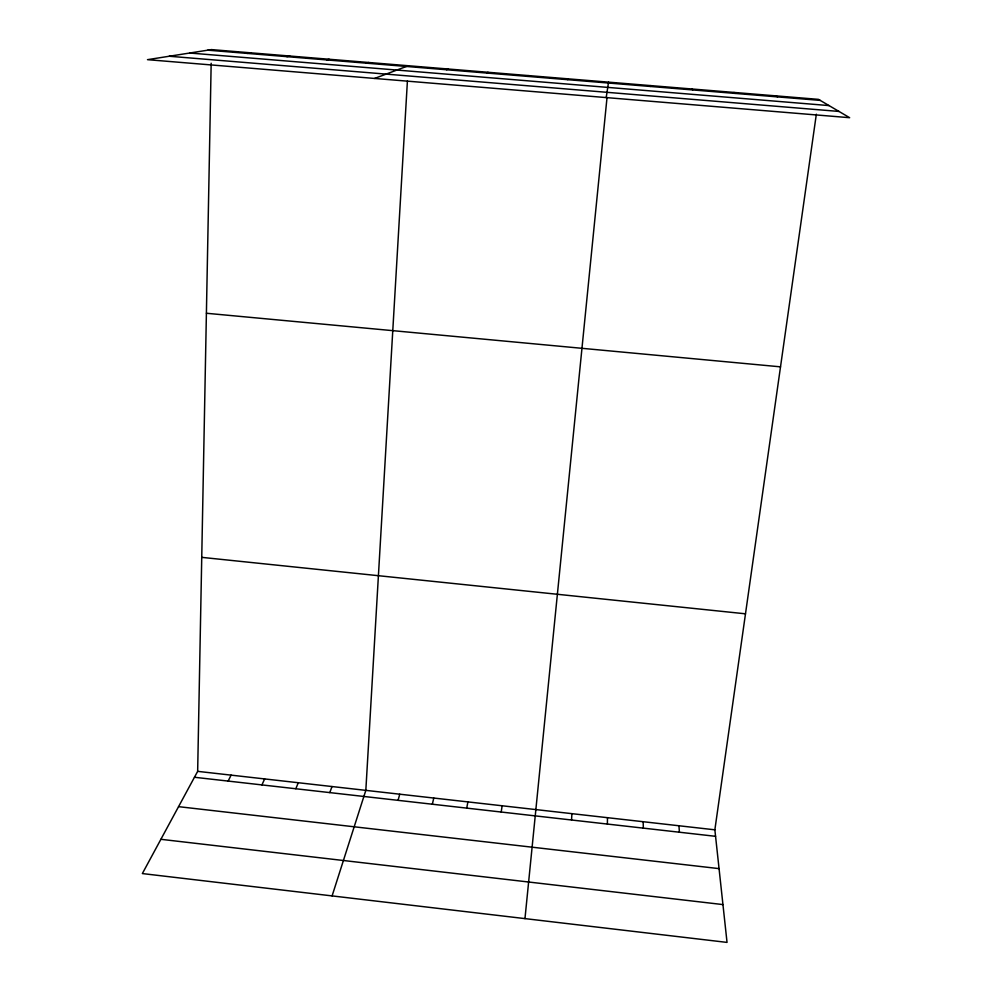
<?xml version="1.0" encoding="UTF-8"?>
<svg xmlns="http://www.w3.org/2000/svg" width="992" height="992" viewBox="0 0 992 992"><rect width="100%" height="100%" fill="white"/><g stroke="black" fill="none" stroke-linecap="round" stroke-linejoin="round"><path stroke-width="1.49" d="M816.342 114.204L714.86 829.82L727.037 942.4L142.352 873.568L197.656 771.354L211.172 63.252M607.364 824.054L607.488 817.693M407.414 80.984L365.825 790.364L332.097 895.912M571.528 819.987L571.913 813.663M607.03 97.489L524.966 918.617M501.208 812.026L502.126 805.777M606.199 97.576L608.542 82.15M466.724 808.12L467.902 801.908M432.338 804.227L433.777 798.052M398.065 800.333L399.751 794.208M329.803 792.596L331.998 786.544M295.814 788.752L298.27 782.738M261.938 784.908L264.641 778.931M228.148 781.088L231.099 775.136M567.734 79.682L568.23 78.852M527.198 76.359L528.042 75.553M486.799 73.048L488.002 72.267M446.536 69.75L448.086 69.006M374.604 78.442L408.32 65.745M366.42 63.178L368.677 62.484M326.566 59.904L329.17 59.247M286.849 56.656L289.788 56.023M247.268 53.407L250.554 52.812M207.824 50.17L820.21 100.39M189.67 53.022L829.039 105.586M169.248 56.246L839.009 111.439M206.41 313.261L780.518 366.842M201.748 557.355L745.488 613.812M197.656 771.354L714.86 829.82M194.469 777.269L715.554 836.318M178.56 806.657L719.051 868.62M160.89 839.306L722.945 904.58M776.178 95.902L777.554 96.894M734.043 92.442L735.035 93.409M692.069 88.995L692.676 89.937M650.231 85.572L650.467 86.478M678.962 825.766L679.384 832.214M643.176 821.723L643.324 828.134M211.432 49.6L147.486 59.669L849.648 117.701L818.45 99.361L211.432 49.6"/></g></svg>
